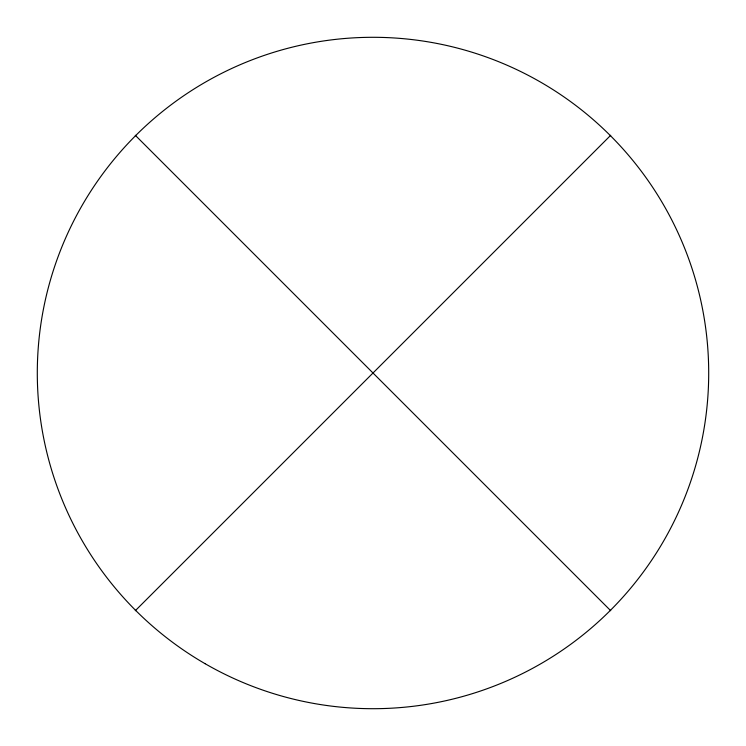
<?xml version="1.0" encoding="UTF-8"?>
<svg xmlns="http://www.w3.org/2000/svg" width="746" height="746" viewBox="0 0 746 746"><rect width="100%" height="100%" fill="white"/><g stroke="black" fill="none" stroke-linecap="round" stroke-linejoin="round"><path stroke-width="1.12" d="M135.296 610.704L610.704 135.296M135.296 135.296L610.704 610.704M205.15 663.726A335.7 335.7 0 0 0 708.7 373A335.7 335.7 0 0 0 205.15 82.274A335.7 335.7 0 0 0 205.15 663.726"/></g></svg>
